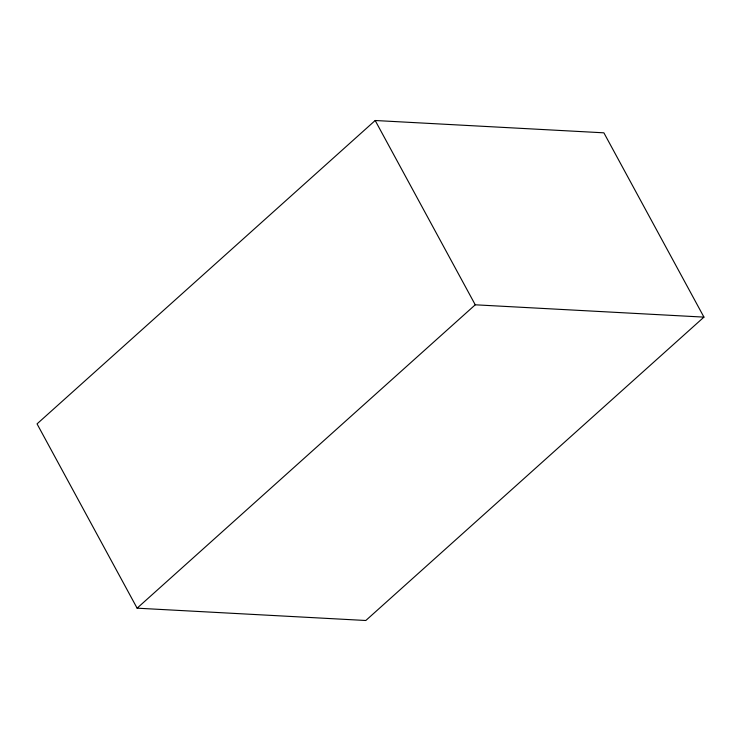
<?xml version="1.0" encoding="UTF-8"?>
<svg xmlns="http://www.w3.org/2000/svg" width="741" height="741" viewBox="0 0 741 741"><rect width="100%" height="100%" fill="white"/><g stroke="black" fill="none" stroke-linecap="round" stroke-linejoin="round"><path stroke-width="1.11" d="M375.187 120.505L37.05 423.88L137.113 608.176L365.813 620.495L703.95 317.12L603.887 132.824L375.187 120.505L475.25 304.801L703.95 317.12M137.113 608.176L475.25 304.801"/></g></svg>
